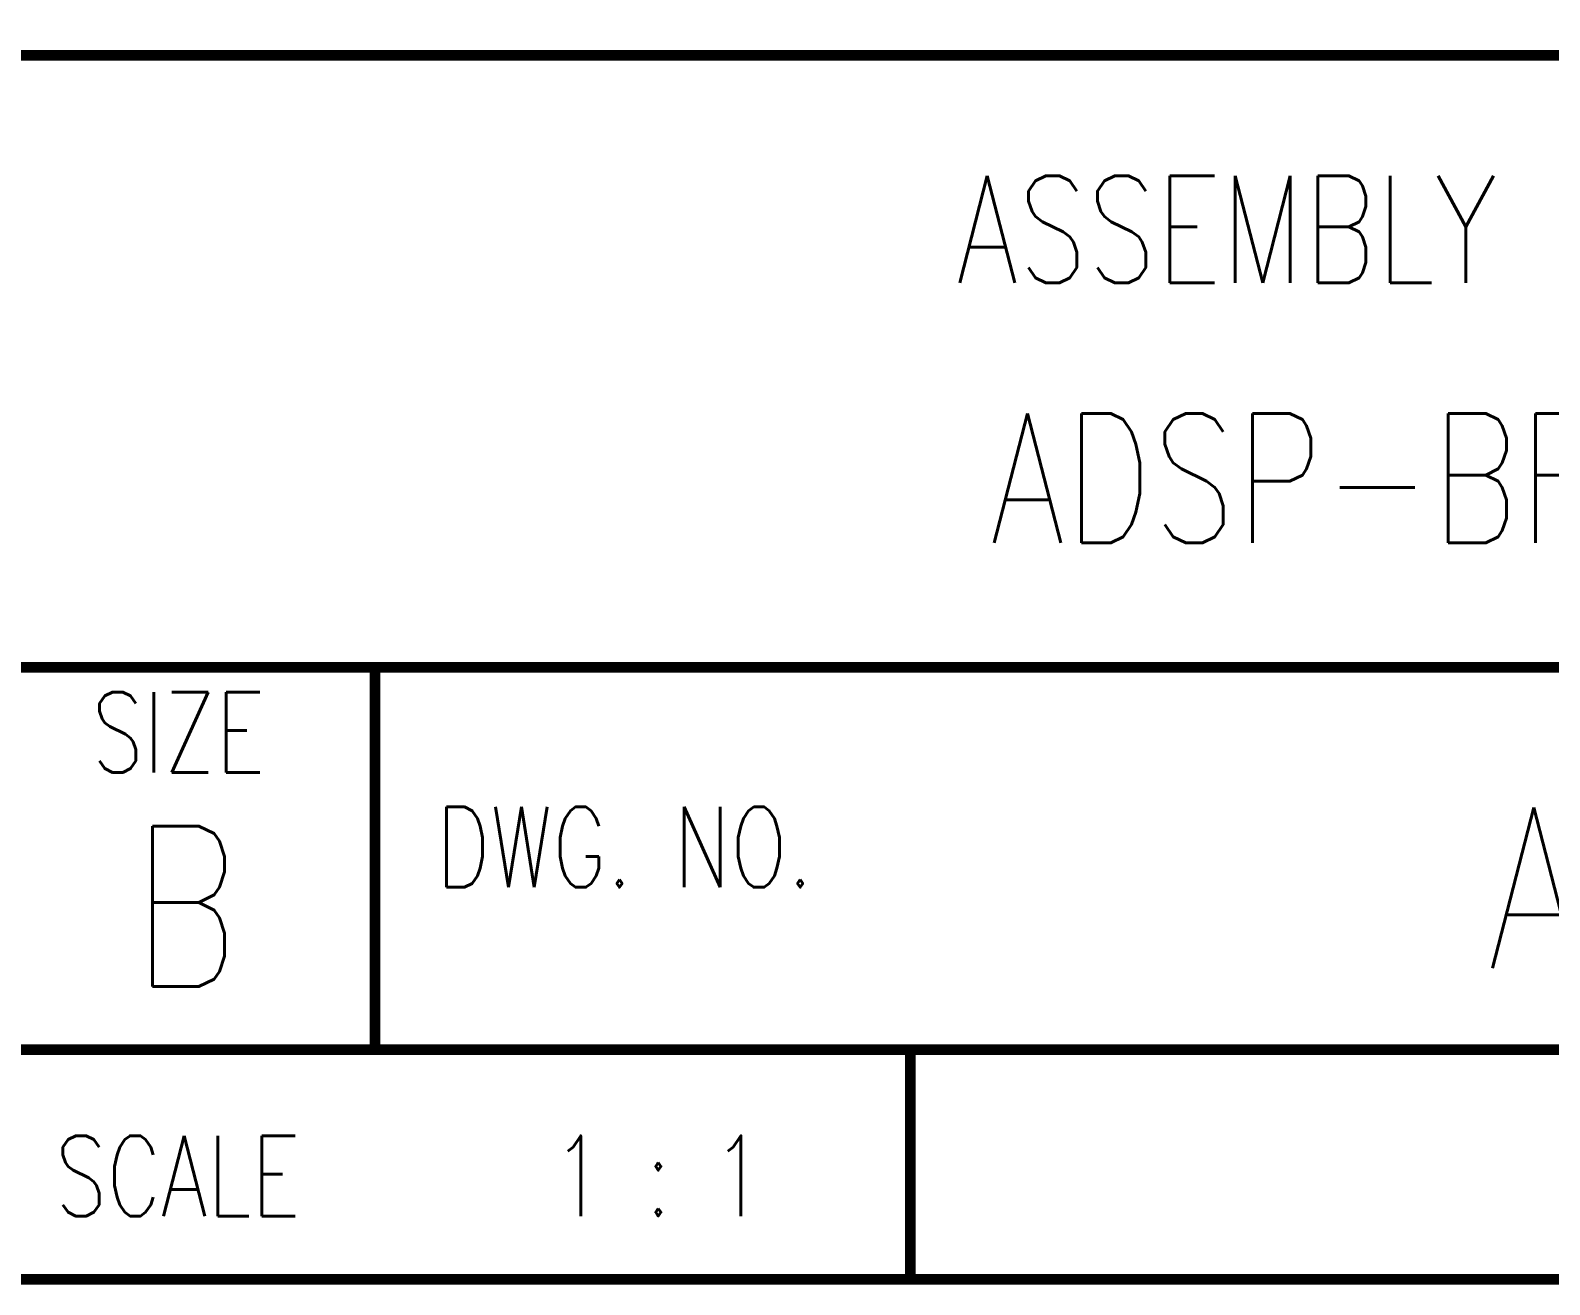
# Model space of a CAD drawing. Extents: x -3908 to 11948, y -2965 to 7442.
# Drawn here: x 9470 to 10463, y -2965 to -2145 of the extents above; entities that cross this region are included whole.
import ezdxf

# ---------------------------------------------------------------- set-up
doc = ezdxf.new("R2010")
doc.units = 0
doc.header["$MEASUREMENT"] = 0
doc.layers.get('0').update_dxf_attribs({"linetype": 'CONTINUOUS'})
for name, color, linetype in [('2D_LINE_00', 7, 'CONTINUOUS'), ('TEXT_00', 7, 'CONTINUOUS'), ('TEXT_27', 7, 'CONTINUOUS')]:
    doc.layers.add(name, color=color, linetype=linetype)
doc.styles.add('W7', font='simplex', dxfattribs={"width": 0.75})

# ---------------------------------------------------------------- blocks, each defined once
blk = doc.blocks.new('DRAWING_58')
at = {"layer": 'TEXT_27', "style": 'W7', "width": 0.75}
for s, height, p in [('ASSEMBLY DRAWING TOP SIDE', 70, (-1695, 650)), ('ASSMAA0217-2008', 105, (-1348, 202))]:
    blk.add_text(s, height=height, dxfattribs=at).set_placement(p)
blk = doc.blocks.new('DRAWING_64')
at = {"layer": '2D_LINE_00', "const_width": 7}
blk.add_lwpolyline([(355, -6.25), (16205, -6.25), (16205, -10406.25), (355, -10406.25)], close=True, dxfattribs=at)
blk = doc.blocks.new('DRAWING_65')
at = {"layer": '2D_LINE_00', "const_width": 7}
blk.add_lwpolyline([(16201, -9606.25), (13705, -9606.25), (13705, -10006.25), (16205, -10006.25), (16205, -10256.25), (12555, -10256.25), (12555, -10106.25), (13705, -10106.25), (13705, -9956.25), (12555, -9956.25), (12555, -10206.25), (11501, -10206.25)], dxfattribs=at)
blk = doc.blocks.new('DRAWING_66')
at = {"layer": '2D_LINE_00', "const_width": 7}
blk.add_lwpolyline([(16201, -10406.25), (11501, -10406.25), (11501, -9156.25), (16205, -9156.25), (16205, -10390)], dxfattribs=at)
blk = doc.blocks.new('SMOOTH_7')
at = {"const_width": 3.5}
blk.add_lwpolyline([(-1.75, 0, 1), (1.75, 0, 1)], format="xyb", close=True, dxfattribs=at)
blk = doc.blocks.new('DRAWING_67')
at = {"layer": '2D_LINE_00', "const_width": 7}
blk.add_lwpolyline([(15355, -10256.25), (15355, -10406.25), (14305, -10406.25), (14305, -10256.25)], dxfattribs=at)
at = {"layer": '2D_LINE_00'}
for p in [(14305, -10256.25), (14305, -10406.25)]:
    blk.add_blockref('SMOOTH_7', p, dxfattribs=at)
blk = doc.blocks.new('DRAWING_71')
at = {"layer": '2D_LINE_00', "const_width": 7}
blk.add_lwpolyline([(13955, -10256.25), (13955, -10006.25)], dxfattribs=at)
at = {"layer": '2D_LINE_00'}
for p in [(13955, -10006.25), (13955, -10256.25)]:
    blk.add_blockref('SMOOTH_7', p, dxfattribs=at)

msp = doc.modelspace()

# ---------------------------------------------------------------- block references
for name, p in [('DRAWING_64', (-4260, 7445)), ('DRAWING_66', (-4260, 7445)), ('DRAWING_65', (-4260, 7445)), ('DRAWING_58', (11770, -2960)), ('DRAWING_71', (-4260, 7445)), ('DRAWING_67', (-4260, 7445))]:
    msp.add_blockref(name, p)

# ---------------------------------------------------------------- texts
at = {"layer": 'TEXT_00', "style": 'W7', "width": 0.75}
for s, height, p in [('ADSP-BF518F EZ-BOARD', 84.7, (10097, -2480)), ('SIZE', 52.5, (9510, -2630)), ('DWG. NO.', 52.5, (9735, -2705)), ('B', 105, (9536, -2770)), ('SCALE', 52.5, (9486, -2920)), ('1 : 1', 52.5, (9811, -2920))]:
    msp.add_text(s, height=height, dxfattribs=at).set_placement(p)
at = {"layer": 'TEXT_27', "style": 'W7', "width": 0.75}
for s, height, p in [('B', 105, (9536, -2770)), ('1 : 1', 52.5, (9811, -2920))]:
    msp.add_text(s, height=height, dxfattribs=at).set_placement(p)

doc.saveas('drawing.dxf')
